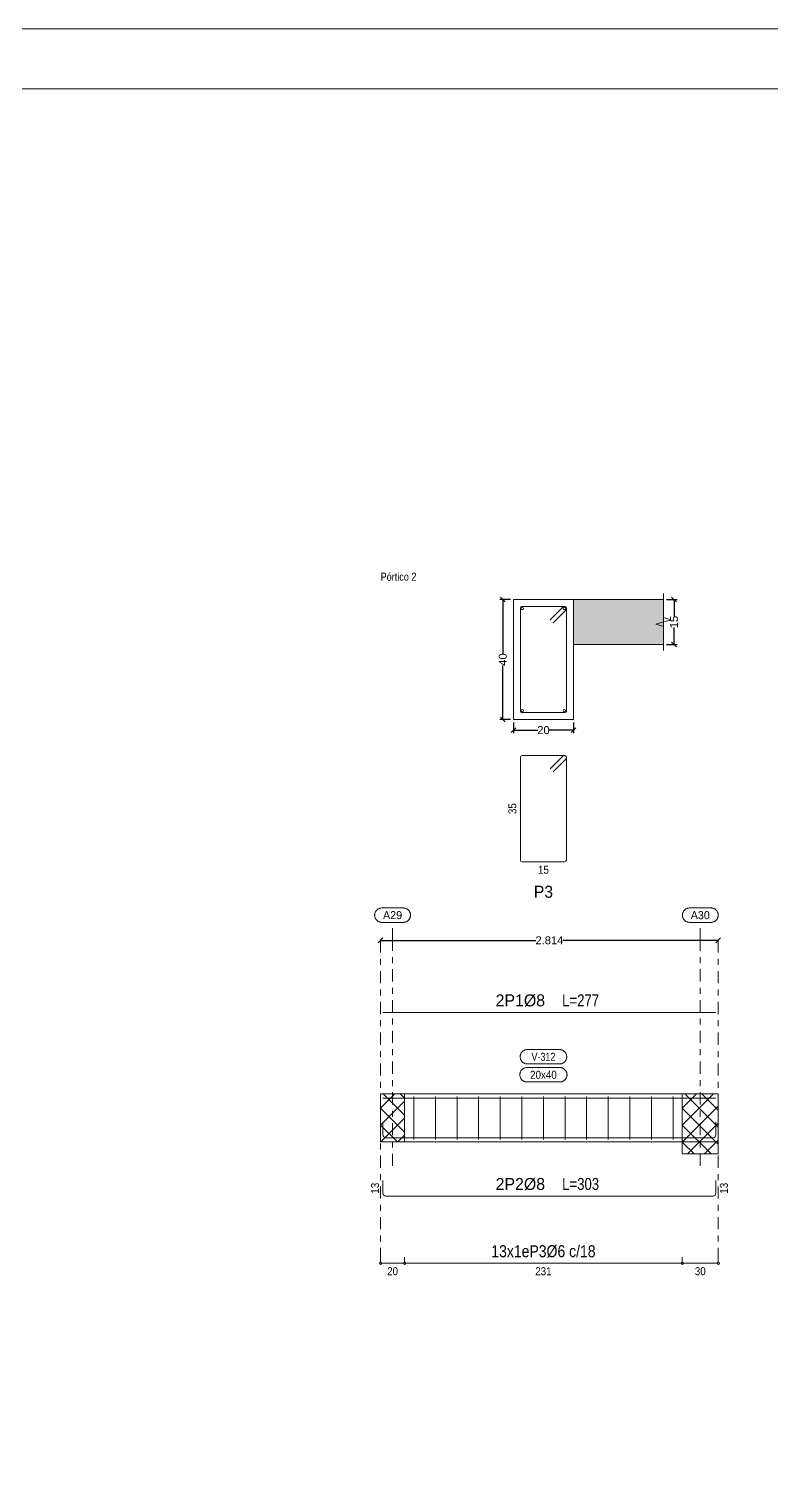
# Model space of a CAD drawing. Header units: millimetres. Extents: x 3 to 479, y -191 to 120.
# Drawn here: x 223.03 to 235.41, y 90.06 to 114 of the extents above; entities that cross this region are included whole.
import ezdxf
from ezdxf.enums import TextEntityAlignment as Align

# ---------------------------------------------------------------- set-up
doc = ezdxf.new("R2010")
doc.units = ezdxf.units.MM
doc.linetypes.add('CYPE_RAYAPUNTO', pattern=[0.4125, 0.2025, -0.105, 0, -0.105])
for name, color, linetype, lineweight in [('ALZ_ARM_LONG_ARM_TEXTOS', 3, 'Continuous', 9), ('ALZ_ARM_LONG_TXT_LONG', 3, 'Continuous', 9), ('ALZ_ARM_TRANS_TXT_EST', 3, 'Continuous', 9), ('ALZ_CONT_NUDOS', 122, 'Continuous', 9), ('ALZ_CONT_VIG_HORMIGON', 2, 'Continuous', 9), ('ALZ_COT_COT_ANCLAJES', 3, 'Continuous', 0), ('ALZ_COT_COT_EST', 3, 'Continuous', 0), ('ALZ_COT_COT_LIN_APOYOS', 2, 'CYPE_RAYAPUNTO', 0), ('ALZ_COT_LONGITUD_PROYECTADA', 122, 'Continuous', 0), ('ALZ_COT_TEXTOS_ESTRIBOS', 122, 'Continuous', 0), ('ALZ_REF_COT_LIN_AUX_COTA', 2, 'CYPE_RAYAPUNTO', 9), ('ALZ_REF_REF_NOMBRE', 3, 'Continuous', 9), ('ALZ_REF_REF_REFERENCIA', 3, 'Continuous', 9), ('ALZ_REF_REFERENCIA_PORTICO', 3, 'Continuous', 9), ('ALZ_REF_TEXTO_REF_NOMBRE', 3, 'Continuous', 9), ('ALZ_REF_TEXTO_REF_REFERENCIA', 3, 'Continuous', 9), ('ARM_LONGITUDINAL_Ø8', 32, 'Continuous', 9), ('ARM_TRANSVERSAL_Ø6', 151, 'Continuous', 9), ('RECUAD_LIMITES', 2, 'Continuous', 0), ('RECUAD_MARCO', 1, 'Continuous', 20), ('SEC_CONT_FORJADOS_SECCION', 8, 'Continuous', 9), ('SEC_CONT_VIG_HORMIGON_SECCION', 2, 'Continuous', 9), ('SEC_COTAS_SEC_DIM_VIGA', 122, 'Continuous', 0), ('SEC_COTAS_TEXTOS_DESPIECE_ESTRIBADO', 122, 'Continuous', 0), ('SEC_REF_TXT_POSICIONES_ARM_ESTRIBOS', 1, 'Continuous', 9)]:
    doc.layers.add(name, color=color, linetype=linetype, lineweight=lineweight)
doc.styles.add('CYPETXT_0.2_romans', font='arial.ttf', dxfattribs={"height": 0.133333})
doc.styles.add('CYPETXT_romans', font='arial.ttf', dxfattribs={"height": 0.2})
doc.dimstyles.new('cype_oblique', dxfattribs={"dimtxt": 0.18, "dimasz": 0.18, "dimexe": 0.05, "dimexo": 0.05, "dimgap": 0, "dimtad": 0, "dimdec": 4, "dimzin": 0, "dimdsep": 46, "dimtxsty": 'CYPETXT_0.2_romans', "dimblk": 'OBLIQUE', "dimtsz": 0.04, "dimcen": 0.09, "dimadec": 0, "dimazin": 0, "dimtfac": 1, "dimtdec": 4, "dimtofl": 0, "dimtmove": 2, "dimatfit": 3, "dimfxl": 1, "dimtolj": 1, "dimtzin": 0, "dimarcsym": 0})

# ---------------------------------------------------------------- blocks, each defined once
blk = doc.blocks.new('*D1052')
at = {"layer": 'Defpoints', "color": 0, "transparency": 16777216}
for p in [(231.112, 102.485), (232.112, 102.485), (232.112, 102.308)]:
    blk.add_point(p, dxfattribs=at)
at = {"layer": 'SEC_COTAS_SEC_DIM_VIGA', "color": 0, "lineweight": -2, "transparency": 16777216}
for p, q in [((231.072, 102.268), (231.152, 102.348)), ((231.112, 102.435), (231.112, 102.258)), ((231.112, 102.308), (231.516, 102.308)), ((232.112, 102.308), (231.708, 102.308)), ((232.072, 102.268), (232.152, 102.348)), ((232.112, 102.435), (232.112, 102.258))]:
    blk.add_line(p, q, dxfattribs=at)
at = {"layer": 'SEC_COTAS_SEC_DIM_VIGA', "color": 0, "transparency": 16777216, "insert": (231.612, 102.308), "char_height": 0.1333, "attachment_point": 5, "style": 'CYPETXT_0.2_romans'}
blk.add_mtext('\\A1;20', dxfattribs=at)
blk = doc.blocks.new('_OBLIQUE')
at = {"color": 0, "linetype": 'ByBlock', "lineweight": -2}
blk.add_line((-0.5, -0.5), (0.5, 0.5), dxfattribs=at)
blk = doc.blocks.new('*D1053')
at = {"layer": 'Defpoints', "color": 0, "transparency": 16777216}
for p in [(230.935, 104.485), (231.112, 104.485), (231.112, 102.485)]:
    blk.add_point(p, dxfattribs=at)
at = {"layer": 'SEC_COTAS_SEC_DIM_VIGA', "color": 0, "lineweight": -2, "transparency": 16777216}
for p, q in [((231.062, 104.485), (230.885, 104.485)), ((230.975, 104.445), (230.895, 104.525)), ((230.935, 104.485), (230.935, 103.583)), ((230.935, 102.485), (230.935, 103.387)), ((231.062, 102.485), (230.885, 102.485)), ((230.975, 102.445), (230.895, 102.525))]:
    blk.add_line(p, q, dxfattribs=at)
at = {"layer": 'SEC_COTAS_SEC_DIM_VIGA', "color": 0, "transparency": 16777216, "insert": (230.935, 103.485), "char_height": 0.1333, "attachment_point": 5, "rotation": 90, "style": 'CYPETXT_0.2_romans'}
blk.add_mtext('\\A1;40', dxfattribs=at)
blk = doc.blocks.new('*D1054')
at = {"layer": 'Defpoints', "color": 0, "transparency": 16777216}
for p in [(233.612, 104.485), (233.789, 104.485), (233.612, 103.735)]:
    blk.add_point(p, dxfattribs=at)
at = {"layer": 'SEC_COTAS_SEC_DIM_VIGA', "color": 0, "lineweight": -2, "transparency": 16777216}
for p, q in [((233.662, 104.485), (233.839, 104.485)), ((233.829, 104.445), (233.749, 104.525)), ((233.789, 104.485), (233.789, 104.2)), ((233.789, 103.735), (233.789, 104.02)), ((233.662, 103.735), (233.839, 103.735)), ((233.829, 103.695), (233.749, 103.775))]:
    blk.add_line(p, q, dxfattribs=at)
at = {"layer": 'SEC_COTAS_SEC_DIM_VIGA', "color": 0, "transparency": 16777216, "insert": (233.789, 104.11), "char_height": 0.1333, "attachment_point": 5, "rotation": 90, "style": 'CYPETXT_0.2_romans'}
blk.add_mtext('\\A1;15', dxfattribs=at)
blk = doc.blocks.new('*D1055')
at = {"layer": 'ALZ_COT_LONGITUD_PROYECTADA', "color": 0, "lineweight": -2, "transparency": 16777216}
for p, q in [((228.858, 98.766), (228.938, 98.846)), ((228.898, 98.806), (231.486, 98.806)), ((234.526, 98.806), (231.938, 98.806)), ((234.486, 98.766), (234.566, 98.846))]:
    blk.add_line(p, q, dxfattribs=at)
at = {"layer": 'Defpoints', "color": 0, "transparency": 16777216}
for p in [(228.898, 98.806), (228.898, 98.806), (234.526, 98.806)]:
    blk.add_point(p, dxfattribs=at)
at = {"layer": 'ALZ_COT_LONGITUD_PROYECTADA', "color": 0, "transparency": 16777216, "insert": (231.712, 98.806), "char_height": 0.1333, "attachment_point": 5, "style": 'CYPETXT_0.2_romans'}
blk.add_mtext('\\A1;2.814', dxfattribs=at)

msp = doc.modelspace()

# ---------------------------------------------------------------- hatches: boundary and pattern name
at = {"layer": 'SEC_CONT_FORJADOS_SECCION', "true_color": 0xdad7d3}
msp.add_hatch(color=254, dxfattribs=at).paths.add_polyline_path([(233.61202, 104.48509), (232.11202, 104.48509), (232.11202, 103.73509), (233.61202, 103.73509)])

# ---------------------------------------------------------------- linework, layer by layer
at = {"layer": 'ALZ_CONT_NUDOS'}
for p, q in [((228.89778, 96.24576), (228.89778, 95.44576)), ((234.52625, 96.24576), (234.52625, 95.44576))]:
    msp.add_line(p, q, dxfattribs=at)
at = {"layer": 'ALZ_CONT_NUDOS', "lineweight": 0}
for p, q in [((228.89778, 96.008), (229.13555, 96.24576)), ((229.29778, 95.89084), (228.94286, 96.24576)), ((229.29778, 96.17368), (229.22571, 96.24576)), ((233.92625, 95.72515), (234.44685, 96.24576)), ((233.92625, 96.008), (234.16401, 96.24576)), ((234.52625, 95.69084), (233.97133, 96.24576)), ((234.52625, 95.97368), (234.25417, 96.24576)), ((228.89778, 95.72515), (229.29778, 96.12515)), ((229.29778, 95.608), (228.89778, 96.008)), ((233.92625, 95.44231), (234.52625, 96.04231)), ((234.52625, 95.408), (233.92625, 96.008)), ((228.90123, 95.44576), (229.29778, 95.84231)), ((234.01254, 95.24576), (234.52625, 95.75947)), ((229.17718, 95.44576), (228.89778, 95.72515)), ((229.18408, 95.44576), (229.29778, 95.55947)), ((234.40564, 95.24576), (233.92625, 95.72515)), ((234.1228, 95.24576), (233.92625, 95.44231)), ((234.29538, 95.24576), (234.52625, 95.47663))]:
    msp.add_line(p, q, dxfattribs=at)
at = {"layer": 'ALZ_CONT_NUDOS'}
for points in [[(228.89778, 96.24576), (229.29778, 96.24576)], [(233.92625, 96.24576), (234.52625, 96.24576)], [(228.89778, 95.44576), (229.29778, 95.44576)], [(233.92625, 95.44576), (234.52625, 95.44576)]]:
    msp.add_lwpolyline(points, dxfattribs=at)
at = {"layer": 'ALZ_CONT_NUDOS', "lineweight": 0}
for points in [[(228.89778, 96.24576), (228.89778, 95.44576), (229.29778, 95.44576), (229.29778, 96.24576), (228.89778, 96.24576)], [(233.92625, 96.24576), (233.92625, 95.24576), (234.52625, 95.24576), (234.52625, 96.24576), (233.92625, 96.24576)]]:
    msp.add_lwpolyline(points, close=True, dxfattribs=at)
at = {"layer": 'ALZ_CONT_VIG_HORMIGON'}
for p, q in [((229.29778, 96.24576), (233.92625, 96.24576)), ((229.29778, 95.44576), (233.92625, 95.44576))]:
    msp.add_line(p, q, dxfattribs=at)
at = {"layer": 'ALZ_COT_COT_EST'}
for p, q in [((228.89778, 93.42576), (228.89778, 93.52576)), ((229.29778, 93.42576), (229.29778, 93.52576)), ((233.92625, 93.42576), (233.92625, 93.52576))]:
    msp.add_line(p, q, dxfattribs=at)
for points in [[(228.89778, 93.42576), (229.29778, 93.42576), (229.29778, 93.52576)], [(229.29778, 93.42576), (233.92625, 93.42576), (233.92625, 93.52576)], [(233.92625, 93.42576), (234.52625, 93.42576), (234.52625, 93.52576)]]:
    msp.add_lwpolyline(points, dxfattribs=at)
for centre in [(228.89778, 93.42576), (229.29778, 93.42576), (229.29778, 93.42576), (233.92625, 93.42576), (233.92625, 93.42576), (234.52625, 93.42576)]:
    msp.add_circle(centre, 0.02, dxfattribs=at)
at = {"layer": 'ALZ_COT_COT_LIN_APOYOS'}
for p, q in [((228.89778, 98.80576), (228.89778, 93.42576)), ((234.52625, 98.80576), (234.52625, 93.42576))]:
    msp.add_line(p, q, dxfattribs=at)
at = {"layer": 'ALZ_REF_COT_LIN_AUX_COTA'}
for p, q in [((229.09778, 98.80576), (229.09778, 99.10576)), ((234.22625, 98.80576), (234.22625, 99.10576)), ((229.09778, 95.04576), (229.09778, 98.80576)), ((234.22625, 95.04576), (234.22625, 98.80576))]:
    msp.add_line(p, q, dxfattribs=at)
at = {"layer": 'ALZ_REF_REF_NOMBRE'}
for points in [[(231.88002, 96.98576), (231.88803, 96.98549), (231.89601, 96.98469), (231.90392, 96.98336), (231.91172, 96.9815), (231.91938, 96.97912), (231.92686, 96.97624), (231.93414, 96.97286), (231.94117, 96.96901), (231.94793, 96.96469), (231.95439, 96.95994), (231.96051, 96.95476), (231.96627, 96.94918), (231.97165, 96.94324), (231.97662, 96.93694), (231.98116, 96.93033), (231.98525, 96.92343), (231.98887, 96.91627), (231.992, 96.90889), (231.99463, 96.90131), (231.99675, 96.89358), (231.99834, 96.88572), (231.99941, 96.87777), (231.99995, 96.86977), (231.99995, 96.86175), (231.99941, 96.85375), (231.99834, 96.8458), (231.99675, 96.83794), (231.99463, 96.83021), (231.992, 96.82263), (231.98887, 96.81525), (231.98525, 96.80809), (231.98116, 96.80119), (231.97662, 96.79458), (231.97165, 96.78828), (231.96627, 96.78234), (231.96051, 96.77676), (231.95439, 96.77158), (231.94793, 96.76683), (231.94117, 96.76251), (231.93414, 96.75866), (231.92686, 96.75528), (231.91938, 96.7524), (231.91172, 96.75002), (231.90392, 96.74816), (231.89601, 96.74683), (231.88803, 96.74603), (231.88002, 96.74576), (231.34402, 96.74576), (231.336, 96.74603), (231.32802, 96.74683), (231.32011, 96.74816), (231.31231, 96.75002), (231.30465, 96.7524), (231.29717, 96.75528), (231.28989, 96.75866), (231.28286, 96.76251), (231.2761, 96.76683), (231.26965, 96.77158), (231.26352, 96.77676), (231.25776, 96.78234), (231.25238, 96.78828), (231.24741, 96.79458), (231.24287, 96.80119), (231.23878, 96.80809), (231.23517, 96.81525), (231.23203, 96.82263), (231.2294, 96.83021), (231.22729, 96.83794), (231.22569, 96.8458), (231.22462, 96.85375), (231.22408, 96.86175), (231.22408, 96.86977), (231.22462, 96.87777), (231.22569, 96.88572), (231.22729, 96.89358), (231.2294, 96.90131), (231.23203, 96.90889), (231.23517, 96.91627), (231.23878, 96.92343), (231.24287, 96.93033), (231.24741, 96.93694), (231.25238, 96.94324), (231.25776, 96.94918), (231.26352, 96.95476), (231.26965, 96.95994), (231.2761, 96.96469), (231.28286, 96.96901), (231.28989, 96.97286), (231.29717, 96.97624), (231.30465, 96.97912), (231.31231, 96.9815), (231.32011, 96.98336), (231.32802, 96.98469), (231.336, 96.98549), (231.34402, 96.98576), (231.88002, 96.98576)], [(231.88502, 96.68576), (231.89303, 96.68549), (231.90101, 96.68469), (231.90892, 96.68336), (231.91672, 96.6815), (231.92438, 96.67912), (231.93186, 96.67624), (231.93914, 96.67286), (231.94617, 96.66901), (231.95293, 96.66469), (231.95939, 96.65994), (231.96551, 96.65476), (231.97127, 96.64918), (231.97665, 96.64324), (231.98162, 96.63694), (231.98616, 96.63033), (231.99025, 96.62343), (231.99387, 96.61627), (231.997, 96.60889), (231.99963, 96.60131), (232.00175, 96.59358), (232.00334, 96.58572), (232.00441, 96.57777), (232.00495, 96.56977), (232.00495, 96.56175), (232.00441, 96.55375), (232.00334, 96.5458), (232.00175, 96.53794), (231.99963, 96.53021), (231.997, 96.52263), (231.99387, 96.51525), (231.99025, 96.50809), (231.98616, 96.50119), (231.98162, 96.49458), (231.97665, 96.48828), (231.97127, 96.48234), (231.96551, 96.47676), (231.95939, 96.47158), (231.95293, 96.46683), (231.94617, 96.46251), (231.93914, 96.45866), (231.93186, 96.45528), (231.92438, 96.4524), (231.91672, 96.45002), (231.90892, 96.44816), (231.90101, 96.44683), (231.89303, 96.44603), (231.88502, 96.44576), (231.33902, 96.44576), (231.331, 96.44603), (231.32302, 96.44683), (231.31511, 96.44816), (231.30731, 96.45002), (231.29965, 96.4524), (231.29217, 96.45528), (231.28489, 96.45866), (231.27786, 96.46251), (231.2711, 96.46683), (231.26465, 96.47158), (231.25852, 96.47676), (231.25276, 96.48234), (231.24738, 96.48828), (231.24241, 96.49458), (231.23787, 96.50119), (231.23378, 96.50809), (231.23017, 96.51525), (231.22703, 96.52263), (231.2244, 96.53021), (231.22229, 96.53794), (231.22069, 96.5458), (231.21962, 96.55375), (231.21908, 96.56175), (231.21908, 96.56977), (231.21962, 96.57777), (231.22069, 96.58572), (231.22229, 96.59358), (231.2244, 96.60131), (231.22703, 96.60889), (231.23017, 96.61627), (231.23378, 96.62343), (231.23787, 96.63033), (231.24241, 96.63694), (231.24738, 96.64324), (231.25276, 96.64918), (231.25852, 96.65476), (231.26465, 96.65994), (231.2711, 96.66469), (231.27786, 96.66901), (231.28489, 96.67286), (231.29217, 96.67624), (231.29965, 96.67912), (231.30731, 96.6815), (231.31511, 96.68336), (231.32302, 96.68469), (231.331, 96.68549), (231.33902, 96.68576), (231.88502, 96.68576)]]:
    msp.add_lwpolyline(points, close=True, dxfattribs=at)
at = {"layer": 'ALZ_REF_REF_REFERENCIA'}
for points in [[(229.27678, 99.34576), (229.2848, 99.34549), (229.29278, 99.34469), (229.30069, 99.34336), (229.30849, 99.3415), (229.31615, 99.33912), (229.32363, 99.33624), (229.33091, 99.33286), (229.33794, 99.32901), (229.3447, 99.32469), (229.35115, 99.31994), (229.35728, 99.31476), (229.36304, 99.30918), (229.36842, 99.30324), (229.37339, 99.29694), (229.37793, 99.29033), (229.38202, 99.28343), (229.38563, 99.27627), (229.38877, 99.26889), (229.3914, 99.26131), (229.39352, 99.25358), (229.39511, 99.24572), (229.39618, 99.23777), (229.39672, 99.22977), (229.39672, 99.22175), (229.39618, 99.21375), (229.39511, 99.2058), (229.39352, 99.19794), (229.3914, 99.19021), (229.38877, 99.18263), (229.38563, 99.17525), (229.38202, 99.16809), (229.37793, 99.16119), (229.37339, 99.15458), (229.36842, 99.14828), (229.36304, 99.14234), (229.35728, 99.13676), (229.35115, 99.13158), (229.3447, 99.12683), (229.33794, 99.12251), (229.33091, 99.11866), (229.32363, 99.11528), (229.31615, 99.1124), (229.30849, 99.11002), (229.30069, 99.10816), (229.29278, 99.10683), (229.2848, 99.10603), (229.27678, 99.10576), (228.91878, 99.10576), (228.91077, 99.10603), (228.90279, 99.10683), (228.89488, 99.10816), (228.88708, 99.11002), (228.87942, 99.1124), (228.87194, 99.11528), (228.86466, 99.11866), (228.85763, 99.12251), (228.85087, 99.12683), (228.84441, 99.13158), (228.83829, 99.13676), (228.83253, 99.14234), (228.82715, 99.14828), (228.82218, 99.15458), (228.81764, 99.16119), (228.81355, 99.16809), (228.80993, 99.17525), (228.8068, 99.18263), (228.80417, 99.19021), (228.80205, 99.19794), (228.80046, 99.2058), (228.79939, 99.21375), (228.79885, 99.22175), (228.79885, 99.22977), (228.79939, 99.23777), (228.80046, 99.24572), (228.80205, 99.25358), (228.80417, 99.26131), (228.8068, 99.26889), (228.80993, 99.27627), (228.81355, 99.28343), (228.81764, 99.29033), (228.82218, 99.29694), (228.82715, 99.30324), (228.83253, 99.30918), (228.83829, 99.31476), (228.84441, 99.31994), (228.85087, 99.32469), (228.85763, 99.32901), (228.86466, 99.33286), (228.87194, 99.33624), (228.87942, 99.33912), (228.88708, 99.3415), (228.89488, 99.34336), (228.90279, 99.34469), (228.91077, 99.34549), (228.91878, 99.34576), (229.27678, 99.34576)], [(234.40525, 99.34576), (234.41326, 99.34549), (234.42124, 99.34469), (234.42915, 99.34336), (234.43695, 99.3415), (234.44461, 99.33912), (234.4521, 99.33624), (234.45937, 99.33286), (234.4664, 99.32901), (234.47316, 99.32469), (234.47962, 99.31994), (234.48574, 99.31476), (234.49151, 99.30918), (234.49689, 99.30324), (234.50186, 99.29694), (234.5064, 99.29033), (234.51048, 99.28343), (234.5141, 99.27627), (234.51723, 99.26889), (234.51986, 99.26131), (234.52198, 99.25358), (234.52358, 99.24572), (234.52465, 99.23777), (234.52518, 99.22977), (234.52518, 99.22175), (234.52465, 99.21375), (234.52358, 99.2058), (234.52198, 99.19794), (234.51986, 99.19021), (234.51723, 99.18263), (234.5141, 99.17525), (234.51048, 99.16809), (234.5064, 99.16119), (234.50186, 99.15458), (234.49689, 99.14828), (234.49151, 99.14234), (234.48574, 99.13676), (234.47962, 99.13158), (234.47316, 99.12683), (234.4664, 99.12251), (234.45937, 99.11866), (234.4521, 99.11528), (234.44461, 99.1124), (234.43695, 99.11002), (234.42915, 99.10816), (234.42124, 99.10683), (234.41326, 99.10603), (234.40525, 99.10576), (234.04725, 99.10576), (234.03923, 99.10603), (234.03125, 99.10683), (234.02335, 99.10816), (234.01554, 99.11002), (234.00789, 99.1124), (234.0004, 99.11528), (233.99313, 99.11866), (233.98609, 99.12251), (233.97933, 99.12683), (233.97288, 99.13158), (233.96675, 99.13676), (233.96099, 99.14234), (233.95561, 99.14828), (233.95064, 99.15458), (233.9461, 99.16119), (233.94201, 99.16809), (233.9384, 99.17525), (233.93527, 99.18263), (233.93264, 99.19021), (233.93052, 99.19794), (233.92892, 99.2058), (233.92785, 99.21375), (233.92732, 99.22175), (233.92732, 99.22977), (233.92785, 99.23777), (233.92892, 99.24572), (233.93052, 99.25358), (233.93264, 99.26131), (233.93527, 99.26889), (233.9384, 99.27627), (233.94201, 99.28343), (233.9461, 99.29033), (233.95064, 99.29694), (233.95561, 99.30324), (233.96099, 99.30918), (233.96675, 99.31476), (233.97288, 99.31994), (233.97933, 99.32469), (233.98609, 99.32901), (233.99313, 99.33286), (234.0004, 99.33624), (234.00789, 99.33912), (234.01554, 99.3415), (234.02335, 99.34336), (234.03125, 99.34469), (234.03923, 99.34549), (234.04725, 99.34576), (234.40525, 99.34576)]]:
    msp.add_lwpolyline(points, close=True, dxfattribs=at)
at = {"layer": 'ARM_LONGITUDINAL_Ø8'}
for points in [[(234.48625, 97.60576), (228.93778, 97.60576)], [(234.48625, 96.17376), (228.93778, 96.17376)], [(234.48625, 95.77776), (234.48625, 95.56576), (234.48259, 95.54739), (234.47219, 95.53182), (234.45662, 95.52141), (234.43825, 95.51776), (228.98578, 95.51776), (228.96742, 95.52141), (228.95184, 95.53182), (228.94144, 95.54739), (228.93778, 95.56576), (228.93778, 95.77776)], [(234.48625, 94.80576), (234.48625, 94.59376), (234.48259, 94.57539), (234.47219, 94.55982), (234.45662, 94.54941), (234.43825, 94.54576), (228.98578, 94.54576), (228.96742, 94.54941), (228.95184, 94.55982), (228.94144, 94.57539), (228.93778, 94.59376), (228.93778, 94.80576)]]:
    msp.add_lwpolyline(points, dxfattribs=at)
for centre in [(231.26202, 104.33509), (231.96202, 104.33509), (231.26202, 102.63509), (231.96202, 102.63509)]:
    msp.add_circle(centre, 0.02, dxfattribs=at)
at = {"layer": 'ARM_TRANSVERSAL_Ø6'}
for p, q in [((229.45202, 96.20576), (229.45202, 95.48576)), ((229.81202, 96.20576), (229.81202, 95.48576)), ((230.17202, 96.20576), (230.17202, 95.48576)), ((230.53202, 96.20576), (230.53202, 95.48576)), ((230.89202, 96.20576), (230.89202, 95.48576)), ((231.25202, 96.20576), (231.25202, 95.48576)), ((231.61202, 96.20576), (231.61202, 95.48576)), ((231.97202, 96.20576), (231.97202, 95.48576)), ((232.33202, 96.20576), (232.33202, 95.48576)), ((232.69202, 96.20576), (232.69202, 95.48576)), ((233.05202, 96.20576), (233.05202, 95.48576)), ((233.41202, 96.20576), (233.41202, 95.48576)), ((233.77202, 96.20576), (233.77202, 95.48576))]:
    msp.add_line(p, q, dxfattribs=at)
for points in [[(231.77463, 104.09821), (231.99033, 104.31452), (231.9932, 104.3192), (231.9953, 104.32428), (231.99659, 104.32962), (231.99702, 104.33509), (231.99634, 104.34192), (231.99435, 104.34849), (231.99112, 104.35454), (231.98676, 104.35984), (231.98146, 104.36419), (231.97541, 104.36743), (231.96884, 104.36942), (231.96202, 104.37009), (231.26202, 104.37009), (231.24862, 104.36743), (231.23727, 104.35984), (231.22968, 104.34849), (231.22702, 104.33509), (231.22702, 102.63509), (231.22968, 102.6217), (231.23727, 102.61034), (231.24862, 102.60276), (231.26202, 102.60009), (231.96202, 102.60009), (231.97541, 102.60276), (231.98676, 102.61034), (231.99435, 102.6217), (231.99702, 102.63509), (231.99702, 104.33509), (231.99634, 104.34192), (231.99435, 104.34849), (231.99112, 104.35454), (231.98676, 104.35984), (231.98146, 104.36419), (231.97541, 104.36743), (231.96884, 104.36942), (231.96202, 104.37009), (231.95519, 104.36942), (231.94862, 104.36743), (231.94257, 104.36419), (231.93727, 104.35984), (231.72514, 104.14771)], [(231.77463, 101.61388), (231.99033, 101.83019), (231.9932, 101.83487), (231.9953, 101.83994), (231.99659, 101.84528), (231.99702, 101.85076), (231.99634, 101.85759), (231.99435, 101.86415), (231.99112, 101.8702), (231.98676, 101.87551), (231.98146, 101.87986), (231.97541, 101.8831), (231.96884, 101.88509), (231.96202, 101.88576), (231.26202, 101.88576), (231.24862, 101.8831), (231.23727, 101.87551), (231.22968, 101.86415), (231.22702, 101.85076), (231.22702, 100.15076), (231.22968, 100.13737), (231.23727, 100.12601), (231.24862, 100.11842), (231.26202, 100.11576), (231.96202, 100.11576), (231.97541, 100.11842), (231.98676, 100.12601), (231.99435, 100.13737), (231.99702, 100.15076), (231.99702, 101.85076), (231.99634, 101.85759), (231.99435, 101.86415), (231.99112, 101.8702), (231.98676, 101.87551), (231.98146, 101.87986), (231.97541, 101.8831), (231.96884, 101.88509), (231.96202, 101.88576), (231.95519, 101.88509), (231.94862, 101.8831), (231.94257, 101.87986), (231.93727, 101.87551), (231.72514, 101.66338)]]:
    msp.add_lwpolyline(points, dxfattribs=at)
at = {"layer": 'RECUAD_LIMITES'}
msp.add_lwpolyline([(100.33093, 75.29684), (254.63093, 75.29684), (254.63093, 113.99684), (100.33093, 113.99684), (100.33093, 75.29684)], close=True, dxfattribs=at)
at = {"layer": 'RECUAD_MARCO'}
msp.add_lwpolyline([(102.83093, 76.29684), (253.63093, 76.29684), (253.63093, 112.99684), (102.83093, 112.99684), (102.83093, 76.29684)], close=True, dxfattribs=at)
at = {"layer": 'SEC_CONT_FORJADOS_SECCION', "color": 254, "true_color": 0xdad7d3}
msp.add_lwpolyline([(233.61202, 104.48509), (232.11202, 104.48509), (232.11202, 103.73509), (233.61202, 103.73509)], close=True, dxfattribs=at)
at = {"layer": 'SEC_CONT_FORJADOS_SECCION'}
for points in [[(233.61202, 104.48509), (232.11202, 104.48509), (232.11202, 103.73509), (233.61202, 103.73509)], [(233.61202, 104.58509), (233.61202, 104.18509), (233.73702, 104.14759), (233.48702, 104.07259), (233.61202, 104.03509), (233.61202, 103.63509)]]:
    msp.add_lwpolyline(points, dxfattribs=at)
at = {"layer": 'SEC_CONT_VIG_HORMIGON_SECCION'}
msp.add_lwpolyline([(232.11202, 104.48509), (231.11202, 104.48509), (231.11202, 102.48509), (232.11202, 102.48509), (232.11202, 104.48509)], close=True, dxfattribs=at)

# ---------------------------------------------------------------- texts
at = {"layer": 'ALZ_ARM_LONG_ARM_TEXTOS', "style": 'CYPETXT_romans', "width": 0.947337}
for s, p in [('2P1%%c8', (231.22702, 97.70576)), ('2P2%%c8', (231.22702, 94.64576))]:
    msp.add_text(s, height=0.2, dxfattribs=at).set_placement(p, align=Align.CENTER)
at = {"layer": 'ALZ_ARM_LONG_TXT_LONG', "style": 'CYPETXT_romans', "width": 0.785606}
for s, p in [(' L=277', (232.20152, 97.70576)), (' L=303', (232.20152, 94.64576))]:
    msp.add_text(s, height=0.2, dxfattribs=at).set_placement(p, align=Align.CENTER)
at = {"layer": 'ALZ_ARM_TRANS_TXT_EST', "style": 'CYPETXT_romans', "width": 0.835132}
msp.add_text('13x1eP3%%c6 c/18', height=0.2, dxfattribs=at).set_placement((231.61202, 93.52576), align=Align.CENTER)
at = {"layer": 'ALZ_COT_COT_ANCLAJES', "style": 'CYPETXT_romans', "width": 0.872274}
msp.add_text('13', height=0.133333, rotation=90, dxfattribs=at).set_placement((228.87112, 94.67576), align=Align.CENTER)
msp.add_text('13', height=0.133333, rotation=90, dxfattribs=at).set_placement((234.55291, 94.67576), align=Align.TOP_CENTER)
at = {"layer": 'ALZ_COT_TEXTOS_ESTRIBOS', "style": 'CYPETXT_romans', "width": 0.872274}
for s, p in [('20', (229.09778, 93.35909)), ('231', (231.61202, 93.35909)), ('30', (234.22625, 93.35909))]:
    msp.add_text(s, height=0.133333, dxfattribs=at).set_placement(p, align=Align.TOP_CENTER)
at = {"layer": 'ALZ_REF_REFERENCIA_PORTICO', "style": 'CYPETXT_romans', "width": 0.813476}
msp.add_text('Pórtico 2', height=0.133333, dxfattribs=at).set_placement((228.89778, 104.86509), align=Align.MIDDLE_LEFT)
at = {"layer": 'ALZ_REF_TEXTO_REF_NOMBRE', "style": 'CYPETXT_romans'}
for s, width, p in [('V-312', 0.803518, (231.61202, 96.86576)), ('20x40', 0.876123, (231.61202, 96.56576))]:
    msp.add_text(s, height=0.133333, dxfattribs=dict(at, width=width)).set_placement(p, align=Align.MIDDLE_CENTER)
at = {"layer": 'ALZ_REF_TEXTO_REF_REFERENCIA', "style": 'CYPETXT_romans', "width": 0.960644}
for s, p in [('A29', (229.09778, 99.22576)), ('A30', (234.22625, 99.22576))]:
    msp.add_text(s, height=0.133333, dxfattribs=at).set_placement(p, align=Align.MIDDLE_CENTER)
at = {"layer": 'SEC_COTAS_TEXTOS_DESPIECE_ESTRIBADO', "style": 'CYPETXT_romans', "width": 0.872274}
msp.add_text('35', height=0.133333, rotation=90, dxfattribs=at).set_placement((231.16035, 101.00076), align=Align.CENTER)
msp.add_text('15', height=0.133333, dxfattribs=at).set_placement((231.61202, 100.04909), align=Align.TOP_CENTER)
at = {"layer": 'SEC_REF_TXT_POSICIONES_ARM_ESTRIBOS', "style": 'CYPETXT_romans', "width": 0.935124}
msp.add_text('P3', height=0.2, dxfattribs=at).set_placement((231.61202, 99.61576), align=Align.MIDDLE_CENTER)

# ---------------------------------------------------------------- dimensions: what is measured, and where the dimension line sits
at = {"layer": 'ALZ_COT_LONGITUD_PROYECTADA'}
dim = msp.add_aligned_dim(p1=(234.52625, 98.80576), p2=(228.89778, 98.80576), distance=0, text='2.814', dimstyle='cype_oblique', override={"dimexe": 0, "dimexo": 0}, dxfattribs=at)
dim.commit()
dim.dimension.update_dxf_attribs({"geometry": '*D1055', "text_midpoint": (231.71202, 98.80576)})
at = {"layer": 'SEC_COTAS_SEC_DIM_VIGA'}
for p1, p2, distance, text, picture, middle in [((231.11202, 102.48509), (231.11202, 104.48509), 0.17733, '40', '*D1053', (230.93468, 103.48509)), ((233.61202, 103.73509), (233.61202, 104.48509), -0.17733, '15', '*D1054', (233.78935, 104.11009)), ((231.11202, 102.48509), (232.11202, 102.48509), -0.17733, '20', '*D1052', (231.61202, 102.30776))]:
    dim = msp.add_aligned_dim(p1=p1, p2=p2, distance=distance, text=text, dimstyle='cype_oblique', dxfattribs=at)
    dim.commit()
    dim.dimension.update_dxf_attribs({"geometry": picture, "text_midpoint": middle})

doc.saveas('drawing.dxf')
